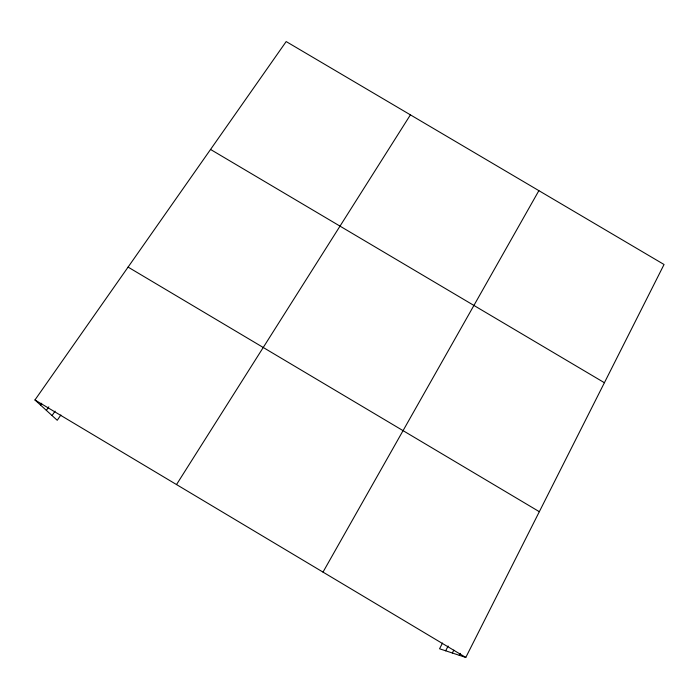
<?xml version="1.0" encoding="UTF-8"?>
<svg xmlns="http://www.w3.org/2000/svg" width="699" height="699" viewBox="0 0 699 699"><rect width="100%" height="100%" fill="white"/><g stroke="black" fill="none" stroke-linecap="round" stroke-linejoin="round"><path stroke-width="1.05" d="M442.502 643.054L439.557 648.786L465.796 657.436L664.05 264.502L286.179 41.564L34.95 399.968L57.239 420.282L60.883 414.996M459.26 655.286L460.239 653.355M452.349 653.006L453.826 650.122M445.665 650.804L448.12 646.016M322.999 572.105L538.877 190.652M176.515 484.564L410.409 114.854M52.049 415.547L55.09 411.152M46.37 410.365L48.816 406.844M40.498 405.018L41.73 403.253M210.548 149.455L604.399 382.72M128.083 267.097L539.331 511.694M34.95 399.968L465.796 657.436"/></g></svg>
